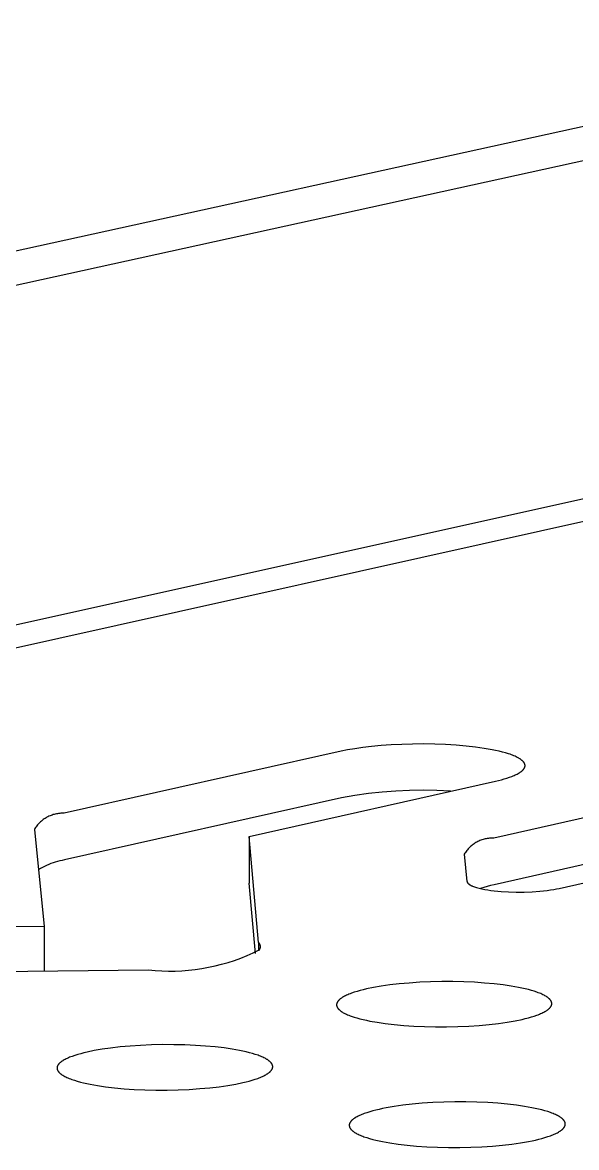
# Model space of a CAD drawing. Header units: millimetres. Extents: x 0 to 4030, y -54 to 2762.
# Drawn here: x 1078.04 to 1092.18, y 957.88 to 986.58 of the extents above; entities that cross this region are included whole.
import ezdxf

# ---------------------------------------------------------------- set-up
doc = ezdxf.new("R2010")
doc.units = ezdxf.units.MM
doc.header["$MEASUREMENT"] = 0
doc.layers.add('Utwórz2D linie widoczne', color=7, linetype='Continuous', true_color=0x000000)

msp = doc.modelspace()

# ---------------------------------------------------------------- linework, layer by layer
at = {"layer": 'Utwórz2D linie widoczne'}
for p, q in [((1122.404, 990.513), (1003.082, 964.345)), ((1124.536, 990.117), (1005.225, 963.918)), ((1145.463, 986.23), (1026.251, 959.737)), ((1027.823, 959.504), (1147.073, 986.026)), ((1086.176, 967.99), (1079.103, 966.408)), ((1086.34, 968.024), (1086.176, 967.99)), ((1086.525, 968.056), (1086.34, 968.024)), ((1086.729, 968.086), (1086.525, 968.056)), ((1086.952, 968.113), (1086.729, 968.086)), ((1087.193, 968.136), (1086.952, 968.113)), ((1087.45, 968.154), (1087.193, 968.136)), ((1087.719, 968.168), (1087.45, 968.154)), ((1087.997, 968.175), (1087.719, 968.168)), ((1088.28, 968.177), (1087.997, 968.175)), ((1088.562, 968.173), (1088.28, 968.177)), ((1088.84, 968.162), (1088.562, 968.173)), ((1089.11, 968.146), (1088.84, 968.162)), ((1089.366, 968.124), (1089.11, 968.146)), ((1089.606, 968.097), (1089.366, 968.124)), ((1089.826, 968.066), (1089.606, 968.097)), ((1090.025, 968.031), (1089.826, 968.066)), ((1090.117, 968.012), (1090.025, 968.031)), ((1090.206, 967.992), (1090.117, 968.012)), ((1090.291, 967.971), (1090.206, 967.992)), ((1090.372, 967.949), (1090.291, 967.971)), ((1090.448, 967.925), (1090.372, 967.949)), ((1090.484, 967.913), (1090.448, 967.925)), ((1090.519, 967.901), (1090.484, 967.913)), ((1090.552, 967.888), (1090.519, 967.901)), ((1090.584, 967.876), (1090.552, 967.888)), ((1090.615, 967.863), (1090.584, 967.876)), ((1090.643, 967.849), (1090.615, 967.863)), ((1090.671, 967.836), (1090.643, 967.849)), ((1090.696, 967.822), (1090.671, 967.836)), ((1090.708, 967.815), (1090.696, 967.822)), ((1090.72, 967.809), (1090.708, 967.815)), ((1090.731, 967.802), (1090.72, 967.809)), ((1090.742, 967.795), (1090.731, 967.802)), ((1090.753, 967.788), (1090.742, 967.795)), ((1090.763, 967.781), (1090.753, 967.788)), ((1090.772, 967.773), (1090.763, 967.781)), ((1090.781, 967.766), (1090.772, 967.773)), ((1090.79, 967.759), (1090.781, 967.766)), ((1090.798, 967.752), (1090.79, 967.759)), ((1090.806, 967.745), (1090.798, 967.752)), ((1090.813, 967.738), (1090.806, 967.745)), ((1090.82, 967.73), (1090.813, 967.738)), ((1090.823, 967.727), (1090.82, 967.73)), ((1090.826, 967.723), (1090.823, 967.727)), ((1090.83, 967.719), (1090.826, 967.723)), ((1090.832, 967.716), (1090.83, 967.719)), ((1090.835, 967.712), (1090.832, 967.716)), ((1090.838, 967.709), (1090.835, 967.712)), ((1090.84, 967.705), (1090.838, 967.709)), ((1090.843, 967.701), (1090.84, 967.705)), ((1090.845, 967.698), (1090.843, 967.701)), ((1090.847, 967.694), (1090.845, 967.698)), ((1090.85, 967.69), (1090.847, 967.694)), ((1090.852, 967.687), (1090.85, 967.69)), ((1090.853, 967.683), (1090.852, 967.687)), ((1090.855, 967.679), (1090.853, 967.683)), ((1090.857, 967.676), (1090.855, 967.679)), ((1090.858, 967.672), (1090.857, 967.676)), ((1090.86, 967.668), (1090.858, 967.672)), ((1090.861, 967.664), (1090.86, 967.668)), ((1090.591, 967.374), (1090.619, 967.386)), ((1090.619, 967.386), (1090.645, 967.399)), ((1090.645, 967.399), (1090.67, 967.411)), ((1090.67, 967.411), (1090.694, 967.424)), ((1090.694, 967.424), (1090.716, 967.437)), ((1090.716, 967.437), (1090.727, 967.444)), ((1090.727, 967.444), (1090.737, 967.45)), ((1090.737, 967.45), (1090.747, 967.457)), ((1090.747, 967.457), (1090.757, 967.464)), ((1090.757, 967.464), (1090.766, 967.471)), ((1090.766, 967.471), (1090.775, 967.477)), ((1090.775, 967.477), (1090.784, 967.484)), ((1090.784, 967.484), (1090.792, 967.491)), ((1090.792, 967.491), (1090.799, 967.498)), ((1090.799, 967.498), (1090.807, 967.505)), ((1090.807, 967.505), (1090.814, 967.512)), ((1090.814, 967.512), (1090.82, 967.519)), ((1090.82, 967.519), (1090.824, 967.523)), ((1090.824, 967.523), (1090.827, 967.526)), ((1090.827, 967.526), (1090.829, 967.53)), ((1090.829, 967.53), (1090.832, 967.533)), ((1090.832, 967.533), (1090.835, 967.537)), ((1090.835, 967.537), (1090.838, 967.54)), ((1090.838, 967.54), (1090.84, 967.544)), ((1090.84, 967.544), (1090.842, 967.548)), ((1090.842, 967.548), (1090.845, 967.551)), ((1090.845, 967.551), (1090.847, 967.555)), ((1090.847, 967.555), (1090.849, 967.558)), ((1090.849, 967.558), (1090.851, 967.562)), ((1090.851, 967.562), (1090.853, 967.566)), ((1090.853, 967.566), (1090.855, 967.569)), ((1090.855, 967.569), (1090.856, 967.573)), ((1090.856, 967.573), (1090.858, 967.577)), ((1090.858, 967.577), (1090.859, 967.58)), ((1090.859, 967.58), (1090.861, 967.584)), ((1090.862, 967.661), (1090.861, 967.664)), ((1090.861, 967.584), (1090.862, 967.587)), ((1090.863, 967.657), (1090.862, 967.661)), ((1090.862, 967.587), (1090.863, 967.591)), ((1090.864, 967.653), (1090.863, 967.657)), ((1090.863, 967.591), (1090.864, 967.595)), ((1090.865, 967.65), (1090.864, 967.653)), ((1090.864, 967.595), (1090.865, 967.598)), ((1090.866, 967.646), (1090.865, 967.65)), ((1090.865, 967.602), (1090.866, 967.606)), ((1090.865, 967.598), (1090.865, 967.602)), ((1090.866, 967.642), (1090.866, 967.646)), ((1090.867, 967.639), (1090.866, 967.642)), ((1090.866, 967.606), (1090.867, 967.609)), ((1090.867, 967.635), (1090.867, 967.639)), ((1090.868, 967.631), (1090.867, 967.635)), ((1090.867, 967.617), (1090.868, 967.62)), ((1090.867, 967.613), (1090.867, 967.617)), ((1090.867, 967.609), (1090.867, 967.613)), ((1090.868, 967.628), (1090.868, 967.631)), ((1090.868, 967.624), (1090.868, 967.628)), ((1090.868, 967.62), (1090.868, 967.624)), ((1083.822, 965.817), (1090.114, 967.228)), ((1090.114, 967.228), (1090.19, 967.246)), ((1090.19, 967.246), (1090.265, 967.265)), ((1090.265, 967.265), (1090.336, 967.285)), ((1090.336, 967.285), (1090.405, 967.306)), ((1090.405, 967.306), (1090.471, 967.327)), ((1090.471, 967.327), (1090.533, 967.35)), ((1090.533, 967.35), (1090.563, 967.362)), ((1090.563, 967.362), (1090.591, 967.374)), ((1086.525, 966.864), (1086.18, 966.804)), ((1086.87, 966.912), (1086.525, 966.864)), ((1087.218, 966.95), (1086.87, 966.912)), ((1087.566, 966.976), (1087.218, 966.95)), ((1087.915, 966.991), (1087.566, 966.976)), ((1088.264, 966.995), (1087.915, 966.991)), ((1088.613, 966.988), (1088.264, 966.995)), ((1088.962, 966.97), (1088.613, 966.988)), ((1086.18, 966.804), (1079.109, 965.219)), ((1093.567, 966.56), (1090.074, 965.775)), ((1078.569, 966.248), (1078.547, 966.23)), ((1078.592, 966.264), (1078.569, 966.248)), ((1078.616, 966.28), (1078.592, 966.264)), ((1078.64, 966.294), (1078.616, 966.28)), ((1078.665, 966.308), (1078.64, 966.294)), ((1078.69, 966.322), (1078.665, 966.308)), ((1078.716, 966.334), (1078.69, 966.322)), ((1078.742, 966.345), (1078.716, 966.334)), ((1078.769, 966.356), (1078.742, 966.345)), ((1078.795, 966.365), (1078.769, 966.356)), ((1078.822, 966.374), (1078.795, 966.365)), ((1078.85, 966.381), (1078.822, 966.374)), ((1078.877, 966.388), (1078.85, 966.381)), ((1078.905, 966.394), (1078.877, 966.388)), ((1078.933, 966.399), (1078.905, 966.394)), ((1078.961, 966.403), (1078.933, 966.399)), ((1078.99, 966.406), (1078.961, 966.403)), ((1079.018, 966.408), (1078.99, 966.406)), ((1079.047, 966.409), (1079.018, 966.408)), ((1079.075, 966.409), (1079.047, 966.409)), ((1079.103, 966.408), (1079.075, 966.409)), ((1078.357, 966.02), (1078.343, 965.996)), ((1078.343, 965.996), (1078.589, 963.52)), ((1078.373, 966.044), (1078.357, 966.02)), ((1078.389, 966.067), (1078.373, 966.044)), ((1078.406, 966.09), (1078.389, 966.067)), ((1078.424, 966.112), (1078.406, 966.09)), ((1078.443, 966.133), (1078.424, 966.112)), ((1078.462, 966.154), (1078.443, 966.133)), ((1078.482, 966.174), (1078.462, 966.154)), ((1078.503, 966.194), (1078.482, 966.174)), ((1078.525, 966.212), (1078.503, 966.194)), ((1078.547, 966.23), (1078.525, 966.212)), ((1083.822, 965.817), (1083.827, 964.627)), ((1084.067, 963.111), (1083.822, 965.817)), ((1089.614, 965.662), (1089.59, 965.647)), ((1089.638, 965.676), (1089.614, 965.662)), ((1089.663, 965.689), (1089.638, 965.676)), ((1089.689, 965.701), (1089.663, 965.689)), ((1089.715, 965.713), (1089.689, 965.701)), ((1089.741, 965.723), (1089.715, 965.713)), ((1089.768, 965.732), (1089.741, 965.723)), ((1089.795, 965.741), (1089.768, 965.732)), ((1089.822, 965.749), (1089.795, 965.741)), ((1089.849, 965.756), (1089.822, 965.749)), ((1089.877, 965.761), (1089.849, 965.756)), ((1089.905, 965.766), (1089.877, 965.761)), ((1089.933, 965.77), (1089.905, 965.766)), ((1089.961, 965.773), (1089.933, 965.77)), ((1089.989, 965.775), (1089.961, 965.773)), ((1090.017, 965.776), (1089.989, 965.775)), ((1090.045, 965.776), (1090.017, 965.776)), ((1090.074, 965.775), (1090.045, 965.776)), ((1091.743, 964.494), (1097.52, 965.795)), ((1089.333, 965.389), (1089.318, 965.365)), ((1089.348, 965.412), (1089.333, 965.389)), ((1089.365, 965.436), (1089.348, 965.412)), ((1089.382, 965.458), (1089.365, 965.436)), ((1089.399, 965.48), (1089.382, 965.458)), ((1089.418, 965.501), (1089.399, 965.48)), ((1089.437, 965.522), (1089.418, 965.501)), ((1089.457, 965.542), (1089.437, 965.522)), ((1089.478, 965.562), (1089.457, 965.542)), ((1089.499, 965.58), (1089.478, 965.562)), ((1089.521, 965.598), (1089.499, 965.58)), ((1089.543, 965.615), (1089.521, 965.598)), ((1089.566, 965.632), (1089.543, 965.615)), ((1089.59, 965.647), (1089.566, 965.632)), ((1078.709, 965.105), (1078.655, 965.081)), ((1078.765, 965.127), (1078.709, 965.105)), ((1078.821, 965.147), (1078.765, 965.127)), ((1078.877, 965.165), (1078.821, 965.147)), ((1078.934, 965.181), (1078.877, 965.165)), ((1078.992, 965.196), (1078.934, 965.181)), ((1079.05, 965.208), (1078.992, 965.196)), ((1079.109, 965.219), (1079.05, 965.208)), ((1089.318, 965.365), (1089.386, 964.672)), ((1093.57, 965.372), (1090.078, 964.585)), ((1078.496, 965), (1078.445, 964.97)), ((1078.548, 965.029), (1078.496, 965)), ((1078.601, 965.056), (1078.548, 965.029)), ((1078.655, 965.081), (1078.601, 965.056)), ((1083.989, 962.834), (1083.827, 964.627)), ((1089.386, 964.672), (1089.386, 964.671)), ((1089.386, 964.671), (1089.386, 964.669)), ((1089.386, 964.669), (1089.387, 964.668)), ((1089.387, 964.668), (1089.387, 964.667)), ((1089.387, 964.667), (1089.387, 964.666)), ((1089.387, 964.666), (1089.387, 964.664)), ((1089.387, 964.664), (1089.388, 964.663)), ((1089.388, 964.663), (1089.388, 964.662)), ((1089.388, 964.662), (1089.388, 964.661)), ((1089.388, 964.661), (1089.389, 964.659)), ((1089.389, 964.659), (1089.389, 964.658)), ((1089.389, 964.658), (1089.389, 964.657)), ((1089.389, 964.657), (1089.39, 964.656)), ((1089.39, 964.656), (1089.39, 964.654)), ((1089.39, 964.654), (1089.391, 964.653)), ((1089.391, 964.653), (1089.391, 964.652)), ((1089.391, 964.652), (1089.392, 964.651)), ((1089.392, 964.651), (1089.393, 964.649)), ((1089.393, 964.649), (1089.394, 964.647)), ((1089.394, 964.647), (1089.395, 964.644)), ((1089.395, 964.644), (1089.397, 964.642)), ((1089.397, 964.642), (1089.398, 964.639)), ((1089.398, 964.639), (1089.4, 964.637)), ((1089.4, 964.637), (1089.402, 964.634)), ((1089.402, 964.634), (1089.404, 964.632)), ((1089.404, 964.632), (1089.406, 964.629)), ((1089.406, 964.629), (1089.408, 964.627)), ((1089.408, 964.627), (1089.41, 964.624)), ((1089.41, 964.624), (1089.413, 964.621)), ((1089.413, 964.621), (1089.415, 964.619)), ((1089.415, 964.619), (1089.418, 964.616)), ((1089.418, 964.616), (1089.421, 964.614)), ((1089.421, 964.614), (1089.423, 964.611)), ((1089.423, 964.611), (1089.426, 964.609)), ((1089.426, 964.609), (1089.429, 964.606)), ((1089.429, 964.606), (1089.433, 964.604)), ((1089.433, 964.604), (1089.436, 964.601)), ((1089.436, 964.601), (1089.443, 964.596)), ((1089.443, 964.596), (1089.45, 964.591)), ((1089.45, 964.591), (1089.458, 964.586)), ((1089.458, 964.586), (1089.467, 964.581)), ((1089.467, 964.581), (1089.476, 964.576)), ((1089.476, 964.576), (1089.485, 964.571)), ((1089.485, 964.571), (1089.495, 964.566)), ((1089.495, 964.566), (1089.505, 964.561)), ((1089.505, 964.561), (1089.516, 964.557)), ((1089.516, 964.557), (1089.527, 964.552)), ((1089.527, 964.552), (1089.551, 964.542)), ((1089.551, 964.542), (1089.576, 964.533)), ((1089.576, 964.533), (1089.604, 964.524)), ((1089.604, 964.524), (1089.633, 964.515)), ((1089.633, 964.515), (1089.663, 964.506)), ((1089.817, 964.517), (1089.731, 964.49)), ((1089.903, 964.542), (1089.817, 964.517)), ((1089.99, 964.565), (1089.903, 964.542)), ((1090.078, 964.585), (1089.99, 964.565)), ((1089.663, 964.506), (1089.695, 964.498)), ((1089.695, 964.498), (1089.764, 964.482)), ((1089.764, 964.482), (1089.838, 964.468)), ((1089.838, 964.468), (1089.916, 964.454)), ((1089.916, 964.454), (1089.998, 964.443)), ((1089.998, 964.443), (1090.083, 964.432)), ((1090.083, 964.432), (1090.17, 964.423)), ((1090.17, 964.423), (1090.258, 964.416)), ((1090.258, 964.416), (1090.443, 964.405)), ((1090.443, 964.405), (1090.641, 964.4)), ((1090.641, 964.4), (1090.845, 964.4)), ((1090.845, 964.4), (1091.05, 964.408)), ((1091.05, 964.408), (1091.249, 964.421)), ((1091.249, 964.421), (1091.343, 964.431)), ((1091.343, 964.431), (1091.433, 964.441)), ((1091.433, 964.441), (1091.519, 964.453)), ((1091.519, 964.453), (1091.599, 964.465)), ((1091.599, 964.465), (1091.674, 964.479)), ((1091.674, 964.479), (1091.743, 964.494)), ((1078.589, 963.52), (1066.806, 963.41)), ((1078.589, 963.52), (1078.594, 962.385)), ((1084.067, 963.111), (1084.067, 962.902)), ((1084.07, 963.108), (1084.067, 963.111)), ((1084.074, 963.104), (1084.07, 963.108)), ((1084.077, 963.101), (1084.074, 963.104)), ((1084.08, 963.097), (1084.077, 963.101)), ((1084.083, 963.093), (1084.08, 963.097)), ((1084.086, 963.089), (1084.083, 963.093)), ((1084.089, 963.085), (1084.086, 963.089)), ((1084.092, 963.081), (1084.089, 963.085)), ((1084.094, 963.077), (1084.092, 963.081)), ((1084.096, 963.073), (1084.094, 963.077)), ((1083.772, 962.779), (1083.929, 962.848)), ((1083.929, 962.848), (1084.084, 962.922)), ((1084.084, 962.922), (1084.087, 962.926)), ((1084.087, 962.926), (1084.089, 962.93)), ((1084.089, 962.93), (1084.092, 962.934)), ((1084.092, 962.934), (1084.094, 962.938)), ((1084.094, 962.938), (1084.097, 962.943)), ((1084.099, 963.069), (1084.096, 963.073)), ((1084.097, 962.943), (1084.099, 962.947)), ((1084.101, 963.064), (1084.099, 963.069)), ((1084.099, 962.947), (1084.101, 962.951)), ((1084.103, 963.06), (1084.101, 963.064)), ((1084.101, 962.951), (1084.103, 962.956)), ((1084.104, 963.055), (1084.103, 963.06)), ((1084.103, 962.956), (1084.105, 962.96)), ((1084.106, 963.051), (1084.104, 963.055)), ((1084.105, 962.96), (1084.106, 962.965)), ((1084.107, 963.046), (1084.106, 963.051)), ((1084.106, 962.965), (1084.108, 962.97)), ((1084.109, 963.041), (1084.107, 963.046)), ((1084.108, 962.97), (1084.109, 962.974)), ((1084.11, 963.037), (1084.109, 963.041)), ((1084.109, 962.974), (1084.11, 962.979)), ((1084.111, 963.032), (1084.11, 963.037)), ((1084.11, 962.979), (1084.111, 962.984)), ((1084.111, 963.027), (1084.111, 963.032)), ((1084.112, 963.022), (1084.111, 963.027)), ((1084.111, 962.988), (1084.112, 962.993)), ((1084.111, 962.984), (1084.111, 962.988)), ((1084.112, 963.018), (1084.112, 963.022)), ((1084.113, 963.013), (1084.112, 963.018)), ((1084.112, 962.998), (1084.113, 963.003)), ((1084.112, 962.993), (1084.112, 962.998)), ((1084.113, 963.008), (1084.113, 963.013)), ((1084.113, 963.003), (1084.113, 963.008)), ((1082.789, 962.48), (1082.957, 962.516)), ((1082.957, 962.516), (1083.123, 962.558)), ((1083.123, 962.558), (1083.288, 962.605)), ((1083.288, 962.605), (1083.451, 962.658)), ((1083.451, 962.658), (1083.613, 962.716)), ((1083.613, 962.716), (1083.772, 962.779)), ((1066.881, 962.26), (1081.252, 962.413)), ((1081.252, 962.413), (1081.423, 962.398)), ((1081.423, 962.398), (1081.594, 962.388)), ((1081.594, 962.388), (1081.766, 962.384)), ((1081.766, 962.384), (1081.937, 962.386)), ((1081.937, 962.386), (1082.109, 962.393)), ((1082.109, 962.393), (1082.28, 962.406)), ((1082.28, 962.406), (1082.45, 962.425)), ((1082.45, 962.425), (1082.62, 962.45)), ((1082.62, 962.45), (1082.789, 962.48)), ((1086.998, 961.964), (1086.819, 961.927)), ((1087.198, 961.998), (1086.998, 961.964)), ((1087.418, 962.03), (1087.198, 961.998)), ((1087.657, 962.057), (1087.418, 962.03)), ((1087.912, 962.08), (1087.657, 962.057)), ((1088.18, 962.098), (1087.912, 962.08)), ((1088.458, 962.11), (1088.18, 962.098)), ((1088.741, 962.116), (1088.458, 962.11)), ((1089.025, 962.116), (1088.741, 962.116)), ((1089.305, 962.11), (1089.025, 962.116)), ((1089.577, 962.098), (1089.305, 962.11)), ((1089.836, 962.08), (1089.577, 962.098)), ((1090.081, 962.058), (1089.836, 962.08)), ((1090.307, 962.031), (1090.081, 962.058)), ((1090.514, 962.001), (1090.307, 962.031)), ((1090.7, 961.968), (1090.514, 962.001)), ((1090.787, 961.95), (1090.7, 961.968)), ((1090.871, 961.931), (1090.787, 961.95)), ((1090.952, 961.911), (1090.871, 961.931)), ((1086.118, 961.644), (1086.111, 961.636)), ((1086.125, 961.651), (1086.118, 961.644)), ((1086.133, 961.658), (1086.125, 961.651)), ((1086.142, 961.665), (1086.133, 961.658)), ((1086.15, 961.672), (1086.142, 961.665)), ((1086.16, 961.68), (1086.15, 961.672)), ((1086.169, 961.687), (1086.16, 961.68)), ((1086.179, 961.694), (1086.169, 961.687)), ((1086.19, 961.701), (1086.179, 961.694)), ((1086.2, 961.708), (1086.19, 961.701)), ((1086.212, 961.715), (1086.2, 961.708)), ((1086.235, 961.728), (1086.212, 961.715)), ((1086.26, 961.742), (1086.235, 961.728)), ((1086.286, 961.755), (1086.26, 961.742)), ((1086.314, 961.768), (1086.286, 961.755)), ((1086.343, 961.781), (1086.314, 961.768)), ((1086.374, 961.794), (1086.343, 961.781)), ((1086.405, 961.806), (1086.374, 961.794)), ((1086.438, 961.819), (1086.405, 961.806)), ((1086.507, 961.842), (1086.438, 961.819)), ((1086.58, 961.865), (1086.507, 961.842)), ((1086.657, 961.887), (1086.58, 961.865)), ((1086.737, 961.907), (1086.657, 961.887)), ((1086.819, 961.927), (1086.737, 961.907)), ((1091.03, 961.89), (1090.952, 961.911)), ((1091.104, 961.868), (1091.03, 961.89)), ((1091.173, 961.845), (1091.104, 961.868)), ((1091.206, 961.833), (1091.173, 961.845)), ((1091.238, 961.821), (1091.206, 961.833)), ((1091.269, 961.808), (1091.238, 961.821)), ((1091.298, 961.795), (1091.269, 961.808)), ((1091.326, 961.782), (1091.298, 961.795)), ((1091.352, 961.769), (1091.326, 961.782)), ((1091.377, 961.756), (1091.352, 961.769)), ((1091.401, 961.742), (1091.377, 961.756)), ((1091.412, 961.735), (1091.401, 961.742)), ((1091.422, 961.728), (1091.412, 961.735)), ((1091.433, 961.721), (1091.422, 961.728)), ((1091.443, 961.715), (1091.433, 961.721)), ((1091.452, 961.707), (1091.443, 961.715)), ((1091.461, 961.7), (1091.452, 961.707)), ((1091.47, 961.693), (1091.461, 961.7)), ((1091.478, 961.686), (1091.47, 961.693)), ((1091.486, 961.679), (1091.478, 961.686)), ((1091.493, 961.672), (1091.486, 961.679)), ((1091.5, 961.665), (1091.493, 961.672)), ((1091.503, 961.661), (1091.5, 961.665)), ((1091.507, 961.657), (1091.503, 961.661)), ((1091.51, 961.654), (1091.507, 961.657)), ((1091.513, 961.65), (1091.51, 961.654)), ((1091.516, 961.646), (1091.513, 961.65)), ((1091.518, 961.643), (1091.516, 961.646)), ((1091.521, 961.639), (1091.518, 961.643)), ((1086.059, 961.54), (1086.058, 961.536)), ((1086.058, 961.536), (1086.058, 961.533)), ((1086.058, 961.533), (1086.058, 961.529)), ((1086.058, 961.529), (1086.058, 961.525)), ((1086.058, 961.525), (1086.058, 961.521)), ((1086.058, 961.521), (1086.058, 961.518)), ((1086.058, 961.518), (1086.058, 961.514)), ((1086.058, 961.514), (1086.058, 961.51)), ((1086.058, 961.51), (1086.059, 961.507)), ((1086.06, 961.548), (1086.059, 961.544)), ((1086.059, 961.544), (1086.059, 961.54)), ((1086.059, 961.507), (1086.059, 961.503)), ((1086.059, 961.503), (1086.06, 961.499)), ((1086.061, 961.551), (1086.06, 961.548)), ((1086.06, 961.499), (1086.061, 961.495)), ((1086.062, 961.555), (1086.061, 961.551)), ((1086.061, 961.495), (1086.062, 961.492)), ((1086.063, 961.559), (1086.062, 961.555)), ((1086.062, 961.492), (1086.063, 961.488)), ((1086.064, 961.563), (1086.063, 961.559)), ((1086.063, 961.488), (1086.064, 961.484)), ((1086.065, 961.566), (1086.064, 961.563)), ((1086.064, 961.484), (1086.065, 961.48)), ((1086.067, 961.57), (1086.065, 961.566)), ((1086.065, 961.48), (1086.066, 961.477)), ((1086.066, 961.477), (1086.068, 961.473)), ((1086.068, 961.574), (1086.067, 961.57)), ((1086.07, 961.577), (1086.068, 961.574)), ((1086.068, 961.473), (1086.07, 961.469)), ((1086.072, 961.581), (1086.07, 961.577)), ((1086.07, 961.469), (1086.071, 961.466)), ((1086.071, 961.466), (1086.073, 961.462)), ((1086.073, 961.585), (1086.072, 961.581)), ((1086.075, 961.589), (1086.073, 961.585)), ((1086.073, 961.462), (1086.075, 961.458)), ((1086.077, 961.592), (1086.075, 961.589)), ((1086.075, 961.458), (1086.077, 961.454)), ((1086.08, 961.596), (1086.077, 961.592)), ((1086.077, 961.454), (1086.079, 961.451)), ((1086.079, 961.451), (1086.081, 961.447)), ((1086.082, 961.6), (1086.08, 961.596)), ((1086.081, 961.447), (1086.084, 961.443)), ((1086.084, 961.603), (1086.082, 961.6)), ((1086.087, 961.607), (1086.084, 961.603)), ((1086.084, 961.443), (1086.086, 961.44)), ((1086.086, 961.44), (1086.089, 961.436)), ((1086.089, 961.611), (1086.087, 961.607)), ((1086.092, 961.614), (1086.089, 961.611)), ((1086.089, 961.436), (1086.092, 961.432)), ((1086.095, 961.618), (1086.092, 961.614)), ((1086.092, 961.432), (1086.095, 961.429)), ((1086.098, 961.622), (1086.095, 961.618)), ((1086.095, 961.429), (1086.097, 961.425)), ((1086.097, 961.425), (1086.101, 961.421)), ((1086.101, 961.625), (1086.098, 961.622)), ((1086.104, 961.629), (1086.101, 961.625)), ((1086.101, 961.421), (1086.104, 961.418)), ((1086.111, 961.636), (1086.104, 961.629)), ((1086.104, 961.418), (1086.107, 961.414)), ((1086.107, 961.414), (1086.114, 961.407)), ((1086.114, 961.407), (1086.121, 961.4)), ((1086.121, 961.4), (1086.129, 961.393)), ((1086.129, 961.393), (1086.137, 961.385)), ((1086.137, 961.385), (1086.146, 961.378)), ((1086.146, 961.378), (1086.155, 961.371)), ((1086.155, 961.371), (1086.164, 961.364)), ((1086.164, 961.364), (1086.174, 961.357)), ((1086.174, 961.357), (1086.184, 961.35)), ((1091.374, 961.35), (1091.398, 961.364)), ((1091.398, 961.364), (1091.409, 961.371)), ((1091.409, 961.371), (1091.42, 961.378)), ((1091.42, 961.378), (1091.43, 961.385)), ((1091.43, 961.385), (1091.44, 961.392)), ((1091.44, 961.392), (1091.449, 961.399)), ((1091.449, 961.399), (1091.459, 961.406)), ((1091.459, 961.406), (1091.467, 961.413)), ((1091.467, 961.413), (1091.476, 961.421)), ((1091.476, 961.421), (1091.483, 961.428)), ((1091.483, 961.428), (1091.491, 961.435)), ((1091.491, 961.435), (1091.498, 961.442)), ((1091.498, 961.442), (1091.505, 961.45)), ((1091.505, 961.45), (1091.508, 961.453)), ((1091.508, 961.453), (1091.511, 961.457)), ((1091.511, 961.457), (1091.514, 961.461)), ((1091.514, 961.461), (1091.517, 961.464)), ((1091.517, 961.464), (1091.519, 961.468)), ((1091.519, 961.468), (1091.522, 961.472)), ((1091.523, 961.635), (1091.521, 961.639)), ((1091.522, 961.472), (1091.524, 961.475)), ((1091.526, 961.632), (1091.523, 961.635)), ((1091.524, 961.475), (1091.527, 961.479)), ((1091.528, 961.628), (1091.526, 961.632)), ((1091.527, 961.479), (1091.529, 961.483)), ((1091.53, 961.624), (1091.528, 961.628)), ((1091.529, 961.483), (1091.531, 961.487)), ((1091.532, 961.621), (1091.53, 961.624)), ((1091.531, 961.487), (1091.533, 961.49)), ((1091.534, 961.617), (1091.532, 961.621)), ((1091.533, 961.49), (1091.535, 961.494)), ((1091.536, 961.613), (1091.534, 961.617)), ((1091.535, 961.494), (1091.537, 961.498)), ((1091.538, 961.61), (1091.536, 961.613)), ((1091.537, 961.498), (1091.539, 961.501)), ((1091.54, 961.606), (1091.538, 961.61)), ((1091.539, 961.501), (1091.54, 961.505)), ((1091.541, 961.602), (1091.54, 961.606)), ((1091.54, 961.505), (1091.542, 961.509)), ((1091.543, 961.598), (1091.541, 961.602)), ((1091.542, 961.509), (1091.543, 961.513)), ((1091.544, 961.595), (1091.543, 961.598)), ((1091.543, 961.513), (1091.544, 961.516)), ((1091.545, 961.591), (1091.544, 961.595)), ((1091.544, 961.516), (1091.545, 961.52)), ((1091.546, 961.587), (1091.545, 961.591)), ((1091.545, 961.52), (1091.546, 961.524)), ((1091.547, 961.583), (1091.546, 961.587)), ((1091.546, 961.524), (1091.547, 961.527)), ((1091.548, 961.58), (1091.547, 961.583)), ((1091.547, 961.527), (1091.548, 961.531)), ((1091.549, 961.576), (1091.548, 961.58)), ((1091.548, 961.531), (1091.549, 961.535)), ((1091.549, 961.572), (1091.549, 961.576)), ((1091.55, 961.569), (1091.549, 961.572)), ((1091.549, 961.539), (1091.55, 961.542)), ((1091.549, 961.535), (1091.549, 961.539)), ((1091.55, 961.565), (1091.55, 961.569)), ((1091.55, 961.561), (1091.55, 961.565)), ((1091.55, 961.557), (1091.55, 961.561)), ((1091.55, 961.554), (1091.55, 961.557)), ((1091.55, 961.55), (1091.55, 961.554)), ((1091.55, 961.546), (1091.55, 961.55)), ((1091.55, 961.542), (1091.55, 961.546)), ((1086.184, 961.35), (1086.195, 961.343)), ((1086.195, 961.343), (1086.206, 961.337)), ((1086.206, 961.337), (1086.218, 961.33)), ((1086.218, 961.33), (1086.229, 961.323)), ((1086.229, 961.323), (1086.254, 961.31)), ((1086.254, 961.31), (1086.281, 961.296)), ((1086.281, 961.296), (1086.308, 961.283)), ((1086.308, 961.283), (1086.337, 961.271)), ((1086.337, 961.271), (1086.368, 961.258)), ((1086.368, 961.258), (1086.4, 961.246)), ((1086.4, 961.246), (1086.433, 961.234)), ((1086.433, 961.234), (1086.502, 961.21)), ((1086.502, 961.21), (1086.576, 961.188)), ((1086.576, 961.188), (1086.654, 961.167)), ((1086.654, 961.167), (1086.735, 961.147)), ((1086.735, 961.147), (1086.819, 961.128)), ((1086.819, 961.128), (1086.906, 961.11)), ((1086.906, 961.11), (1087.092, 961.077)), ((1087.092, 961.077), (1087.299, 961.047)), ((1090.192, 961.049), (1090.413, 961.08)), ((1090.413, 961.08), (1090.612, 961.115)), ((1090.612, 961.115), (1090.791, 961.152)), ((1090.791, 961.152), (1090.874, 961.171)), ((1090.874, 961.171), (1090.953, 961.192)), ((1090.953, 961.192), (1091.03, 961.214)), ((1091.03, 961.214), (1091.103, 961.236)), ((1091.103, 961.236), (1091.172, 961.26)), ((1091.172, 961.26), (1091.204, 961.272)), ((1091.204, 961.272), (1091.236, 961.285)), ((1091.236, 961.285), (1091.266, 961.298)), ((1091.266, 961.298), (1091.295, 961.31)), ((1091.295, 961.31), (1091.323, 961.324)), ((1091.323, 961.324), (1091.349, 961.337)), ((1091.349, 961.337), (1091.374, 961.35)), ((1087.299, 961.047), (1087.526, 961.02)), ((1087.526, 961.02), (1087.77, 960.998)), ((1087.77, 960.998), (1088.03, 960.98)), ((1088.03, 960.98), (1088.302, 960.968)), ((1088.302, 960.968), (1088.583, 960.962)), ((1088.583, 960.962), (1088.867, 960.962)), ((1088.867, 960.962), (1089.15, 960.968)), ((1089.15, 960.968), (1089.429, 960.98)), ((1089.429, 960.98), (1089.697, 960.998)), ((1089.697, 960.998), (1089.953, 961.021)), ((1089.953, 961.021), (1090.192, 961.049)), ((1081.333, 960.501), (1081.055, 960.489)), ((1081.617, 960.508), (1081.333, 960.501)), ((1081.901, 960.507), (1081.617, 960.508)), ((1082.182, 960.501), (1081.901, 960.507)), ((1082.454, 960.489), (1082.182, 960.501)), ((1079.306, 960.209), (1079.273, 960.196)), ((1079.375, 960.233), (1079.306, 960.209)), ((1079.449, 960.255), (1079.375, 960.233)), ((1079.526, 960.277), (1079.449, 960.255)), ((1079.606, 960.298), (1079.526, 960.277)), ((1079.689, 960.317), (1079.606, 960.298)), ((1079.868, 960.354), (1079.689, 960.317)), ((1080.069, 960.389), (1079.868, 960.354)), ((1080.29, 960.421), (1080.069, 960.389)), ((1080.53, 960.448), (1080.29, 960.421)), ((1080.786, 960.471), (1080.53, 960.448)), ((1081.055, 960.489), (1080.786, 960.471)), ((1082.714, 960.472), (1082.454, 960.489)), ((1082.959, 960.449), (1082.714, 960.472)), ((1083.185, 960.422), (1082.959, 960.449)), ((1083.392, 960.392), (1083.185, 960.422)), ((1083.579, 960.359), (1083.392, 960.392)), ((1083.665, 960.341), (1083.579, 960.359)), ((1083.749, 960.322), (1083.665, 960.341)), ((1083.831, 960.302), (1083.749, 960.322)), ((1083.908, 960.281), (1083.831, 960.302)), ((1083.982, 960.258), (1083.908, 960.281)), ((1084.052, 960.235), (1083.982, 960.258)), ((1084.085, 960.223), (1084.052, 960.235)), ((1084.117, 960.211), (1084.085, 960.223)), ((1084.147, 960.198), (1084.117, 960.211)), ((1078.923, 959.925), (1078.922, 959.922)), ((1078.922, 959.922), (1078.922, 959.918)), ((1078.924, 959.933), (1078.923, 959.929)), ((1078.923, 959.929), (1078.923, 959.925)), ((1078.925, 959.94), (1078.924, 959.937)), ((1078.924, 959.937), (1078.924, 959.933)), ((1078.926, 959.944), (1078.925, 959.94)), ((1078.927, 959.948), (1078.926, 959.944)), ((1078.928, 959.952), (1078.927, 959.948)), ((1078.93, 959.955), (1078.928, 959.952)), ((1078.931, 959.959), (1078.93, 959.955)), ((1078.933, 959.963), (1078.931, 959.959)), ((1078.934, 959.967), (1078.933, 959.963)), ((1078.936, 959.97), (1078.934, 959.967)), ((1078.938, 959.974), (1078.936, 959.97)), ((1078.94, 959.978), (1078.938, 959.974)), ((1078.942, 959.981), (1078.94, 959.978)), ((1078.944, 959.985), (1078.942, 959.981)), ((1078.947, 959.989), (1078.944, 959.985)), ((1078.949, 959.993), (1078.947, 959.989)), ((1078.952, 959.996), (1078.949, 959.993)), ((1078.954, 960), (1078.952, 959.996)), ((1078.957, 960.004), (1078.954, 960)), ((1078.96, 960.007), (1078.957, 960.004)), ((1078.963, 960.011), (1078.96, 960.007)), ((1078.966, 960.015), (1078.963, 960.011)), ((1078.969, 960.018), (1078.966, 960.015)), ((1078.976, 960.026), (1078.969, 960.018)), ((1078.983, 960.033), (1078.976, 960.026)), ((1078.991, 960.04), (1078.983, 960.033)), ((1078.999, 960.048), (1078.991, 960.04)), ((1079.007, 960.055), (1078.999, 960.048)), ((1079.016, 960.062), (1079.007, 960.055)), ((1079.025, 960.069), (1079.016, 960.062)), ((1079.035, 960.076), (1079.025, 960.069)), ((1079.045, 960.083), (1079.035, 960.076)), ((1079.056, 960.09), (1079.045, 960.083)), ((1079.067, 960.097), (1079.056, 960.09)), ((1079.078, 960.104), (1079.067, 960.097)), ((1079.101, 960.118), (1079.078, 960.104)), ((1079.127, 960.132), (1079.101, 960.118)), ((1079.153, 960.145), (1079.127, 960.132)), ((1079.181, 960.158), (1079.153, 960.145)), ((1079.21, 960.171), (1079.181, 960.158)), ((1079.241, 960.184), (1079.21, 960.171)), ((1079.273, 960.196), (1079.241, 960.184)), ((1084.176, 960.185), (1084.147, 960.198)), ((1084.204, 960.172), (1084.176, 960.185)), ((1084.23, 960.159), (1084.204, 960.172)), ((1084.255, 960.146), (1084.23, 960.159)), ((1084.267, 960.139), (1084.255, 960.146)), ((1084.278, 960.132), (1084.267, 960.139)), ((1084.29, 960.125), (1084.278, 960.132)), ((1084.3, 960.118), (1084.29, 960.125)), ((1084.31, 960.111), (1084.3, 960.118)), ((1084.32, 960.104), (1084.31, 960.111)), ((1084.33, 960.097), (1084.32, 960.104)), ((1084.339, 960.09), (1084.33, 960.097)), ((1084.347, 960.083), (1084.339, 960.09)), ((1084.356, 960.076), (1084.347, 960.083)), ((1084.363, 960.069), (1084.356, 960.076)), ((1084.371, 960.061), (1084.363, 960.069)), ((1084.378, 960.054), (1084.371, 960.061)), ((1084.381, 960.05), (1084.378, 960.054)), ((1084.384, 960.047), (1084.381, 960.05)), ((1084.387, 960.043), (1084.384, 960.047)), ((1084.39, 960.039), (1084.387, 960.043)), ((1084.393, 960.036), (1084.39, 960.039)), ((1084.396, 960.032), (1084.393, 960.036)), ((1084.398, 960.028), (1084.396, 960.032)), ((1084.401, 960.025), (1084.398, 960.028)), ((1084.403, 960.021), (1084.401, 960.025)), ((1084.405, 960.017), (1084.403, 960.021)), ((1084.407, 960.014), (1084.405, 960.017)), ((1084.409, 960.01), (1084.407, 960.014)), ((1084.411, 960.006), (1084.409, 960.01)), ((1084.413, 960.003), (1084.411, 960.006)), ((1084.415, 959.999), (1084.413, 960.003)), ((1084.417, 959.995), (1084.415, 959.999)), ((1084.418, 959.991), (1084.417, 959.995)), ((1084.419, 959.988), (1084.418, 959.991)), ((1084.421, 959.984), (1084.419, 959.988)), ((1084.422, 959.98), (1084.421, 959.984)), ((1084.423, 959.976), (1084.422, 959.98)), ((1084.424, 959.973), (1084.423, 959.976)), ((1084.423, 959.916), (1084.424, 959.92)), ((1084.424, 959.969), (1084.424, 959.973)), ((1084.425, 959.965), (1084.424, 959.969)), ((1084.424, 959.92), (1084.425, 959.924)), ((1084.426, 959.961), (1084.425, 959.965)), ((1084.425, 959.924), (1084.426, 959.928)), ((1084.426, 959.958), (1084.426, 959.961)), ((1084.426, 959.954), (1084.426, 959.958)), ((1084.427, 959.95), (1084.426, 959.954)), ((1084.426, 959.935), (1084.427, 959.939)), ((1084.426, 959.931), (1084.426, 959.935)), ((1084.426, 959.928), (1084.426, 959.931)), ((1084.427, 959.946), (1084.427, 959.95)), ((1084.427, 959.943), (1084.427, 959.946)), ((1084.427, 959.939), (1084.427, 959.943)), ((1078.922, 959.918), (1078.922, 959.914)), ((1078.922, 959.914), (1078.922, 959.91)), ((1078.922, 959.91), (1078.922, 959.907)), ((1078.922, 959.907), (1078.922, 959.903)), ((1078.922, 959.903), (1078.922, 959.899)), ((1078.922, 959.899), (1078.923, 959.895)), ((1078.923, 959.895), (1078.923, 959.892)), ((1078.923, 959.892), (1078.924, 959.888)), ((1078.924, 959.888), (1078.925, 959.884)), ((1078.925, 959.884), (1078.925, 959.88)), ((1078.925, 959.88), (1078.926, 959.877)), ((1078.926, 959.877), (1078.928, 959.873)), ((1078.928, 959.873), (1078.929, 959.869)), ((1078.929, 959.869), (1078.93, 959.865)), ((1078.93, 959.865), (1078.932, 959.862)), ((1078.932, 959.862), (1078.933, 959.858)), ((1078.933, 959.858), (1078.935, 959.854)), ((1078.935, 959.854), (1078.937, 959.851)), ((1078.937, 959.851), (1078.938, 959.847)), ((1078.938, 959.847), (1078.94, 959.843)), ((1078.94, 959.843), (1078.943, 959.839)), ((1078.943, 959.839), (1078.945, 959.836)), ((1078.945, 959.836), (1078.947, 959.832)), ((1078.947, 959.832), (1078.95, 959.828)), ((1078.95, 959.828), (1078.952, 959.825)), ((1078.952, 959.825), (1078.955, 959.821)), ((1078.955, 959.821), (1078.958, 959.817)), ((1078.958, 959.817), (1078.961, 959.814)), ((1078.961, 959.814), (1078.964, 959.81)), ((1078.964, 959.81), (1078.967, 959.806)), ((1078.967, 959.806), (1078.97, 959.803)), ((1078.97, 959.803), (1078.977, 959.795)), ((1078.977, 959.795), (1078.984, 959.788)), ((1078.984, 959.788), (1078.992, 959.781)), ((1078.992, 959.781), (1079, 959.774)), ((1079, 959.774), (1079.009, 959.767)), ((1079.009, 959.767), (1079.018, 959.759)), ((1079.018, 959.759), (1079.027, 959.752)), ((1079.027, 959.752), (1079.037, 959.745)), ((1079.037, 959.745), (1079.047, 959.738)), ((1079.047, 959.738), (1079.058, 959.731)), ((1079.058, 959.731), (1079.069, 959.725)), ((1079.069, 959.725), (1079.08, 959.718)), ((1079.08, 959.718), (1079.092, 959.711)), ((1079.092, 959.711), (1079.117, 959.697)), ((1079.117, 959.697), (1079.143, 959.684)), ((1079.143, 959.684), (1079.171, 959.671)), ((1079.171, 959.671), (1079.2, 959.658)), ((1079.2, 959.658), (1079.23, 959.646)), ((1079.23, 959.646), (1079.262, 959.633)), ((1079.262, 959.633), (1079.295, 959.621)), ((1083.975, 959.624), (1084.044, 959.648)), ((1084.044, 959.648), (1084.077, 959.66)), ((1084.077, 959.66), (1084.109, 959.673)), ((1084.109, 959.673), (1084.14, 959.685)), ((1084.14, 959.685), (1084.169, 959.698)), ((1084.169, 959.698), (1084.197, 959.712)), ((1084.197, 959.712), (1084.223, 959.725)), ((1084.223, 959.725), (1084.248, 959.739)), ((1084.248, 959.739), (1084.272, 959.752)), ((1084.272, 959.752), (1084.283, 959.759)), ((1084.283, 959.759), (1084.294, 959.766)), ((1084.294, 959.766), (1084.304, 959.773)), ((1084.304, 959.773), (1084.314, 959.78)), ((1084.314, 959.78), (1084.324, 959.788)), ((1084.324, 959.788), (1084.333, 959.795)), ((1084.333, 959.795), (1084.342, 959.802)), ((1084.342, 959.802), (1084.351, 959.809)), ((1084.351, 959.809), (1084.359, 959.816)), ((1084.359, 959.816), (1084.366, 959.824)), ((1084.366, 959.824), (1084.373, 959.831)), ((1084.373, 959.831), (1084.38, 959.838)), ((1084.38, 959.838), (1084.383, 959.842)), ((1084.383, 959.842), (1084.386, 959.846)), ((1084.386, 959.846), (1084.389, 959.849)), ((1084.389, 959.849), (1084.392, 959.853)), ((1084.392, 959.853), (1084.395, 959.857)), ((1084.395, 959.857), (1084.397, 959.86)), ((1084.397, 959.86), (1084.4, 959.864)), ((1084.4, 959.864), (1084.402, 959.868)), ((1084.402, 959.868), (1084.405, 959.872)), ((1084.405, 959.872), (1084.407, 959.875)), ((1084.407, 959.875), (1084.409, 959.879)), ((1084.409, 959.879), (1084.411, 959.883)), ((1084.411, 959.883), (1084.413, 959.886)), ((1084.413, 959.886), (1084.414, 959.89)), ((1084.414, 959.89), (1084.416, 959.894)), ((1084.416, 959.894), (1084.418, 959.898)), ((1084.418, 959.898), (1084.419, 959.901)), ((1084.419, 959.901), (1084.42, 959.905)), ((1084.42, 959.905), (1084.421, 959.909)), ((1084.421, 959.909), (1084.422, 959.913)), ((1084.422, 959.913), (1084.423, 959.916)), ((1079.295, 959.621), (1079.364, 959.598)), ((1079.364, 959.598), (1079.438, 959.576)), ((1079.438, 959.576), (1079.516, 959.554)), ((1079.516, 959.554), (1079.597, 959.534)), ((1079.597, 959.534), (1079.681, 959.515)), ((1079.681, 959.515), (1079.768, 959.498)), ((1079.768, 959.498), (1079.954, 959.464)), ((1079.954, 959.464), (1080.161, 959.434)), ((1080.161, 959.434), (1080.388, 959.407)), ((1080.388, 959.407), (1080.633, 959.384)), ((1080.633, 959.384), (1080.893, 959.367)), ((1080.893, 959.367), (1081.166, 959.355)), ((1081.166, 959.355), (1081.447, 959.348)), ((1081.447, 959.348), (1081.732, 959.348)), ((1081.732, 959.348), (1082.016, 959.354)), ((1082.016, 959.354), (1082.295, 959.367)), ((1082.295, 959.367), (1082.564, 959.385)), ((1082.564, 959.385), (1082.821, 959.408)), ((1082.821, 959.408), (1083.061, 959.435)), ((1083.061, 959.435), (1083.282, 959.467)), ((1083.282, 959.467), (1083.482, 959.502)), ((1083.482, 959.502), (1083.662, 959.539)), ((1083.662, 959.539), (1083.745, 959.559)), ((1083.745, 959.559), (1083.825, 959.579)), ((1083.825, 959.579), (1083.902, 959.601)), ((1083.902, 959.601), (1083.975, 959.624)), ((1086.831, 958.772), (1086.762, 958.748)), ((1086.905, 958.795), (1086.831, 958.772)), ((1086.982, 958.816), (1086.905, 958.795)), ((1087.062, 958.837), (1086.982, 958.816)), ((1087.145, 958.857), (1087.062, 958.837)), ((1087.232, 958.876), (1087.145, 958.857)), ((1087.324, 958.894), (1087.232, 958.876)), ((1087.525, 958.929), (1087.324, 958.894)), ((1087.746, 958.96), (1087.525, 958.929)), ((1087.986, 958.988), (1087.746, 958.96)), ((1088.242, 959.011), (1087.986, 958.988)), ((1088.512, 959.029), (1088.242, 959.011)), ((1088.791, 959.042), (1088.512, 959.029)), ((1089.075, 959.048), (1088.791, 959.042)), ((1089.36, 959.048), (1089.075, 959.048)), ((1089.641, 959.041), (1089.36, 959.048)), ((1089.914, 959.029), (1089.641, 959.041)), ((1090.174, 959.012), (1089.914, 959.029)), ((1090.42, 958.989), (1090.174, 959.012)), ((1090.647, 958.962), (1090.42, 958.989)), ((1090.855, 958.932), (1090.647, 958.962)), ((1091.042, 958.898), (1090.855, 958.932)), ((1091.129, 958.88), (1091.042, 958.898)), ((1091.213, 958.861), (1091.129, 958.88)), ((1091.295, 958.841), (1091.213, 958.861)), ((1091.373, 958.82), (1091.295, 958.841)), ((1091.447, 958.798), (1091.373, 958.82)), ((1091.517, 958.774), (1091.447, 958.798)), ((1091.55, 958.762), (1091.517, 958.774)), ((1086.386, 958.486), (1086.384, 958.482)), ((1086.387, 958.49), (1086.386, 958.486)), ((1086.388, 958.493), (1086.387, 958.49)), ((1086.389, 958.497), (1086.388, 958.493)), ((1086.391, 958.501), (1086.389, 958.497)), ((1086.392, 958.505), (1086.391, 958.501)), ((1086.394, 958.508), (1086.392, 958.505)), ((1086.396, 958.512), (1086.394, 958.508)), ((1086.398, 958.516), (1086.396, 958.512)), ((1086.4, 958.52), (1086.398, 958.516)), ((1086.402, 958.523), (1086.4, 958.52)), ((1086.405, 958.527), (1086.402, 958.523)), ((1086.407, 958.531), (1086.405, 958.527)), ((1086.409, 958.534), (1086.407, 958.531)), ((1086.412, 958.538), (1086.409, 958.534)), ((1086.415, 958.542), (1086.412, 958.538)), ((1086.418, 958.546), (1086.415, 958.542)), ((1086.421, 958.549), (1086.418, 958.546)), ((1086.424, 958.553), (1086.421, 958.549)), ((1086.427, 958.557), (1086.424, 958.553)), ((1086.434, 958.564), (1086.427, 958.557)), ((1086.441, 958.571), (1086.434, 958.564)), ((1086.448, 958.579), (1086.441, 958.571)), ((1086.456, 958.586), (1086.448, 958.579)), ((1086.465, 958.593), (1086.456, 958.586)), ((1086.473, 958.6), (1086.465, 958.593)), ((1086.483, 958.608), (1086.473, 958.6)), ((1086.492, 958.615), (1086.483, 958.608)), ((1086.502, 958.622), (1086.492, 958.615)), ((1086.513, 958.629), (1086.502, 958.622)), ((1086.524, 958.636), (1086.513, 958.629)), ((1086.535, 958.643), (1086.524, 958.636)), ((1086.558, 958.657), (1086.535, 958.643)), ((1086.583, 958.67), (1086.558, 958.657)), ((1086.61, 958.684), (1086.583, 958.67)), ((1086.638, 958.697), (1086.61, 958.684)), ((1086.667, 958.71), (1086.638, 958.697)), ((1086.698, 958.723), (1086.667, 958.71)), ((1086.729, 958.735), (1086.698, 958.723)), ((1086.762, 958.748), (1086.729, 958.735)), ((1091.582, 958.75), (1091.55, 958.762)), ((1091.613, 958.737), (1091.582, 958.75)), ((1091.642, 958.724), (1091.613, 958.737)), ((1091.67, 958.711), (1091.642, 958.724)), ((1091.697, 958.698), (1091.67, 958.711)), ((1091.722, 958.684), (1091.697, 958.698)), ((1091.745, 958.671), (1091.722, 958.684)), ((1091.757, 958.664), (1091.745, 958.671)), ((1091.767, 958.657), (1091.757, 958.664)), ((1091.778, 958.65), (1091.767, 958.657)), ((1091.788, 958.643), (1091.778, 958.65)), ((1091.797, 958.636), (1091.788, 958.643)), ((1091.806, 958.629), (1091.797, 958.636)), ((1091.815, 958.621), (1091.806, 958.629)), ((1091.823, 958.614), (1091.815, 958.621)), ((1091.831, 958.607), (1091.823, 958.614)), ((1091.839, 958.6), (1091.831, 958.607)), ((1091.845, 958.592), (1091.839, 958.6)), ((1091.849, 958.589), (1091.845, 958.592)), ((1091.852, 958.585), (1091.849, 958.589)), ((1091.855, 958.581), (1091.852, 958.585)), ((1091.858, 958.578), (1091.855, 958.581)), ((1091.861, 958.574), (1091.858, 958.578)), ((1091.864, 958.57), (1091.861, 958.574)), ((1091.866, 958.567), (1091.864, 958.57)), ((1091.869, 958.563), (1091.866, 958.567)), ((1091.871, 958.559), (1091.869, 958.563)), ((1091.874, 958.556), (1091.871, 958.559)), ((1091.876, 958.552), (1091.874, 958.556)), ((1091.878, 958.548), (1091.876, 958.552)), ((1091.88, 958.544), (1091.878, 958.548)), ((1091.882, 958.541), (1091.88, 958.544)), ((1091.884, 958.537), (1091.882, 958.541)), ((1091.885, 958.533), (1091.884, 958.537)), ((1091.887, 958.529), (1091.885, 958.533)), ((1091.888, 958.526), (1091.887, 958.529)), ((1091.889, 958.522), (1091.888, 958.526)), ((1091.891, 958.518), (1091.889, 958.522)), ((1091.892, 958.514), (1091.891, 958.518)), ((1091.893, 958.511), (1091.892, 958.514)), ((1091.893, 958.507), (1091.893, 958.511)), ((1091.894, 958.503), (1091.893, 958.507)), ((1091.895, 958.499), (1091.894, 958.503)), ((1091.895, 958.496), (1091.895, 958.499)), ((1091.896, 958.492), (1091.895, 958.496)), ((1091.896, 958.488), (1091.896, 958.492)), ((1091.896, 958.484), (1091.896, 958.488)), ((1086.381, 958.459), (1086.38, 958.456)), ((1086.38, 958.456), (1086.38, 958.452)), ((1086.38, 958.452), (1086.38, 958.448)), ((1086.38, 958.448), (1086.38, 958.444)), ((1086.38, 958.444), (1086.381, 958.441)), ((1086.382, 958.471), (1086.381, 958.467)), ((1086.381, 958.467), (1086.381, 958.463)), ((1086.381, 958.463), (1086.381, 958.459)), ((1086.381, 958.441), (1086.381, 958.437)), ((1086.381, 958.437), (1086.381, 958.433)), ((1086.381, 958.433), (1086.382, 958.429)), ((1086.383, 958.475), (1086.382, 958.471)), ((1086.382, 958.429), (1086.383, 958.426)), ((1086.384, 958.478), (1086.383, 958.475)), ((1086.383, 958.426), (1086.383, 958.422)), ((1086.383, 958.422), (1086.384, 958.418)), ((1086.384, 958.482), (1086.384, 958.478)), ((1086.384, 958.418), (1086.385, 958.414)), ((1086.385, 958.414), (1086.386, 958.411)), ((1086.386, 958.411), (1086.388, 958.407)), ((1086.388, 958.407), (1086.389, 958.403)), ((1086.389, 958.403), (1086.391, 958.399)), ((1086.391, 958.399), (1086.392, 958.396)), ((1086.392, 958.396), (1086.394, 958.392)), ((1086.394, 958.392), (1086.396, 958.388)), ((1086.396, 958.388), (1086.398, 958.384)), ((1086.398, 958.384), (1086.4, 958.381)), ((1086.4, 958.381), (1086.402, 958.377)), ((1086.402, 958.377), (1086.404, 958.373)), ((1086.404, 958.373), (1086.407, 958.369)), ((1086.407, 958.369), (1086.409, 958.366)), ((1086.409, 958.366), (1086.412, 958.362)), ((1086.412, 958.362), (1086.415, 958.358)), ((1086.415, 958.358), (1086.417, 958.355)), ((1086.417, 958.355), (1086.42, 958.351)), ((1086.42, 958.351), (1086.423, 958.347)), ((1086.423, 958.347), (1086.427, 958.344)), ((1086.427, 958.344), (1086.43, 958.34)), ((1086.43, 958.34), (1086.437, 958.333)), ((1086.437, 958.333), (1086.444, 958.325)), ((1086.444, 958.325), (1086.452, 958.318)), ((1086.452, 958.318), (1086.46, 958.311)), ((1086.46, 958.311), (1086.469, 958.304)), ((1086.469, 958.304), (1086.478, 958.297)), ((1086.478, 958.297), (1086.487, 958.29)), ((1086.487, 958.29), (1086.497, 958.283)), ((1086.497, 958.283), (1086.508, 958.276)), ((1086.508, 958.276), (1086.518, 958.269)), ((1086.518, 958.269), (1086.529, 958.262)), ((1086.529, 958.262), (1086.541, 958.255)), ((1086.541, 958.255), (1086.553, 958.248)), ((1086.553, 958.248), (1086.578, 958.234)), ((1086.578, 958.234), (1086.604, 958.221)), ((1086.604, 958.221), (1086.632, 958.208)), ((1086.632, 958.208), (1086.661, 958.195)), ((1091.549, 958.197), (1091.58, 958.209)), ((1091.58, 958.209), (1091.611, 958.222)), ((1091.611, 958.222), (1091.64, 958.235)), ((1091.64, 958.235), (1091.668, 958.249)), ((1091.668, 958.249), (1091.694, 958.262)), ((1091.694, 958.262), (1091.719, 958.276)), ((1091.719, 958.276), (1091.743, 958.29)), ((1091.743, 958.29), (1091.754, 958.297)), ((1091.754, 958.297), (1091.765, 958.304)), ((1091.765, 958.304), (1091.775, 958.311)), ((1091.775, 958.311), (1091.785, 958.318)), ((1091.785, 958.318), (1091.795, 958.325)), ((1091.795, 958.325), (1091.804, 958.332)), ((1091.804, 958.332), (1091.813, 958.339)), ((1091.813, 958.339), (1091.821, 958.346)), ((1091.821, 958.346), (1091.829, 958.354)), ((1091.829, 958.354), (1091.836, 958.361)), ((1091.836, 958.361), (1091.843, 958.368)), ((1091.843, 958.368), (1091.85, 958.376)), ((1091.85, 958.376), (1091.853, 958.379)), ((1091.853, 958.379), (1091.856, 958.383)), ((1091.856, 958.383), (1091.859, 958.387)), ((1091.859, 958.387), (1091.862, 958.391)), ((1091.862, 958.391), (1091.865, 958.394)), ((1091.865, 958.394), (1091.867, 958.398)), ((1091.867, 958.398), (1091.87, 958.402)), ((1091.87, 958.402), (1091.872, 958.405)), ((1091.872, 958.405), (1091.874, 958.409)), ((1091.874, 958.409), (1091.877, 958.413)), ((1091.877, 958.413), (1091.879, 958.417)), ((1091.879, 958.417), (1091.881, 958.42)), ((1091.881, 958.42), (1091.882, 958.424)), ((1091.882, 958.424), (1091.884, 958.428)), ((1091.884, 958.428), (1091.886, 958.432)), ((1091.886, 958.432), (1091.887, 958.435)), ((1091.887, 958.435), (1091.889, 958.439)), ((1091.889, 958.439), (1091.89, 958.443)), ((1091.89, 958.443), (1091.891, 958.447)), ((1091.891, 958.447), (1091.892, 958.45)), ((1091.892, 958.45), (1091.893, 958.454)), ((1091.893, 958.454), (1091.894, 958.458)), ((1091.894, 958.462), (1091.895, 958.465)), ((1091.894, 958.458), (1091.894, 958.462)), ((1091.895, 958.469), (1091.896, 958.473)), ((1091.895, 958.465), (1091.895, 958.469)), ((1091.896, 958.481), (1091.896, 958.484)), ((1091.896, 958.477), (1091.896, 958.481)), ((1091.896, 958.473), (1091.896, 958.477)), ((1086.661, 958.195), (1086.692, 958.183)), ((1086.692, 958.183), (1086.724, 958.17)), ((1086.724, 958.17), (1086.757, 958.158)), ((1086.757, 958.158), (1086.827, 958.135)), ((1086.827, 958.135), (1086.901, 958.112)), ((1086.901, 958.112), (1086.979, 958.091)), ((1086.979, 958.091), (1087.061, 958.071)), ((1087.061, 958.071), (1087.145, 958.052)), ((1087.145, 958.052), (1087.232, 958.034)), ((1087.232, 958.034), (1087.419, 958)), ((1087.419, 958), (1087.627, 957.97)), ((1087.627, 957.97), (1087.855, 957.943)), ((1087.855, 957.943), (1088.1, 957.92)), ((1088.1, 957.92), (1088.361, 957.902)), ((1089.766, 957.902), (1090.035, 957.92)), ((1090.035, 957.92), (1090.292, 957.944)), ((1090.292, 957.944), (1090.532, 957.971)), ((1090.532, 957.971), (1090.754, 958.003)), ((1090.754, 958.003), (1090.954, 958.038)), ((1090.954, 958.038), (1091.047, 958.056)), ((1091.047, 958.056), (1091.134, 958.075)), ((1091.134, 958.075), (1091.216, 958.095)), ((1091.216, 958.095), (1091.297, 958.116)), ((1091.297, 958.116), (1091.374, 958.138)), ((1091.374, 958.138), (1091.447, 958.161)), ((1091.447, 958.161), (1091.516, 958.185)), ((1091.516, 958.185), (1091.549, 958.197)), ((1088.361, 957.902), (1088.635, 957.89)), ((1088.635, 957.89), (1088.916, 957.884)), ((1088.916, 957.884), (1089.201, 957.884)), ((1089.201, 957.884), (1089.486, 957.89)), ((1089.486, 957.89), (1089.766, 957.902))]:
    msp.add_line(p, q, dxfattribs=at)

doc.saveas('drawing.dxf')
